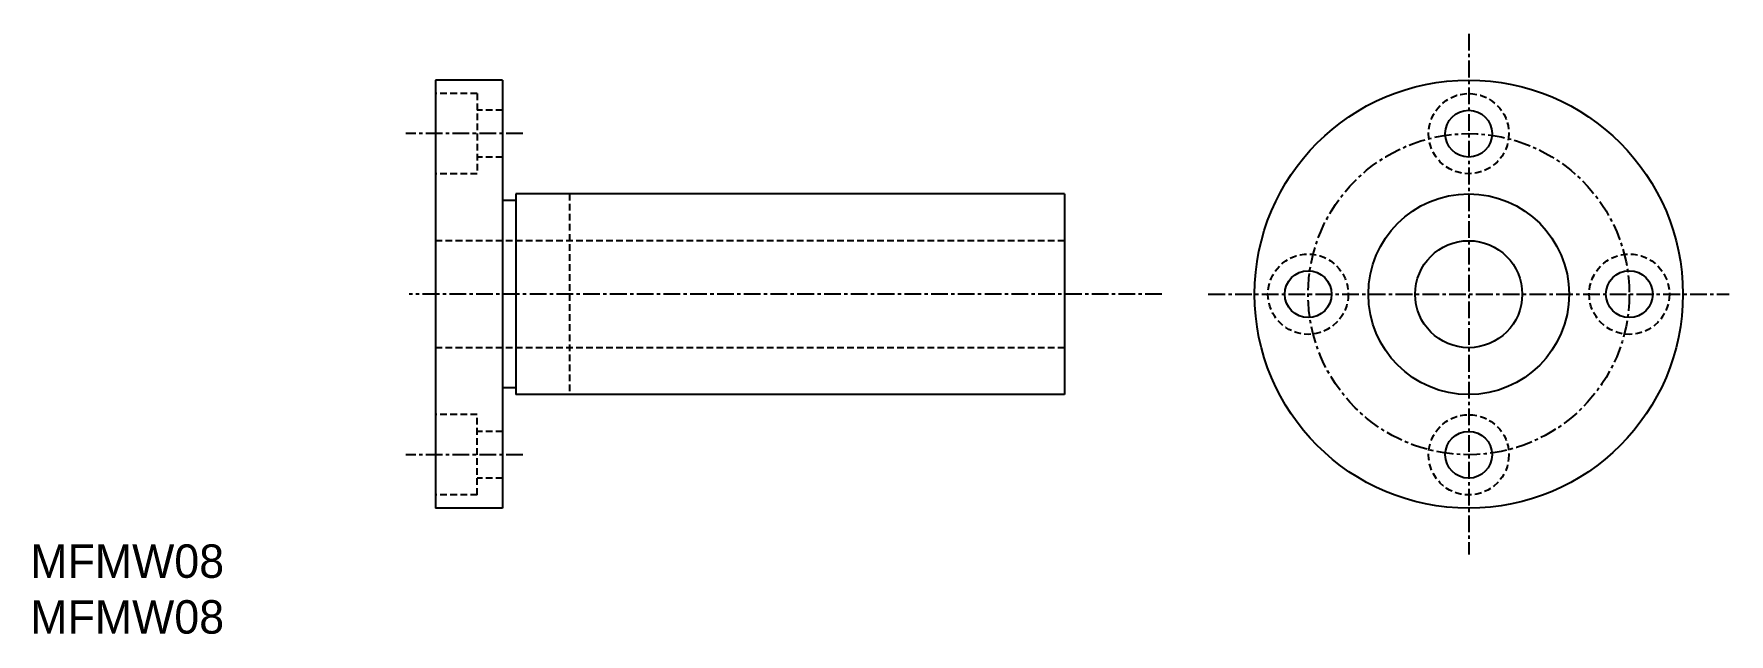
# Model space of a CAD drawing. Extents: x 10 to 137, y 10 to 55.
import ezdxf

# ---------------------------------------------------------------- set-up
doc = ezdxf.new("R2010")
doc.units = 0
doc.linetypes.add('CENTER', pattern=[2, 1.25, -0.25, 0.25, -0.25])
doc.linetypes.add('DASHED', pattern=[0.75, 0.5, -0.25])
doc.layers.get('0').update_dxf_attribs({"linetype": 'CONTINUOUS'})
doc.layers.add('CENTER', color=1, linetype='CENTER')

msp = doc.modelspace()

# ---------------------------------------------------------------- linework, layer by layer
at = {"color": 7, "linetype": 'CONTINUOUS'}
for p, q in [((40.29, 51.37), (40.29, 19.37)), ((45.29, 51.37), (40.29, 51.37)), ((45.29, 51.37), (45.29, 19.37)), ((46.29, 42.37), (45.29, 42.37)), ((46.29, 42.87), (46.29, 27.87)), ((87.29, 42.87), (46.29, 42.87)), ((87.29, 42.87), (87.29, 27.87)), ((46.29, 28.37), (45.29, 28.37)), ((87.29, 27.87), (46.29, 27.87)), ((45.29, 19.37), (40.29, 19.37))]:
    msp.add_line(p, q, dxfattribs=at)
at = {"color": 3, "linetype": 'DASHED'}
for p, q in [((43.39, 50.37), (40.29, 50.37)), ((43.39, 50.37), (43.39, 44.37)), ((45.29, 49.12), (43.39, 49.12)), ((45.29, 45.62), (43.39, 45.62)), ((43.39, 44.37), (40.29, 44.37)), ((50.29, 42.87), (50.29, 27.87)), ((87.29, 39.37), (40.29, 39.37)), ((87.29, 31.37), (40.29, 31.37)), ((43.39, 26.37), (40.29, 26.37)), ((43.39, 20.37), (43.39, 26.37)), ((45.29, 25.12), (43.39, 25.12)), ((45.29, 21.62), (43.39, 21.62)), ((43.39, 20.37), (40.29, 20.37))]:
    msp.add_line(p, q, dxfattribs=at)
at = {"color": 7, "linetype": 'CONTINUOUS'}
for centre, radius in [((117.49, 35.37), 16), ((117.49, 47.37), 1.75), ((117.49, 35.37), 7.5), ((117.49, 35.37), 4), ((105.49, 35.37), 1.75), ((129.49, 35.37), 1.75), ((117.49, 23.37), 1.75)]:
    msp.add_circle(centre, radius, dxfattribs=at)
at = {"color": 3, "linetype": 'DASHED'}
for centre in [(117.49, 47.37), (105.49, 35.37), (129.49, 35.37), (117.49, 23.37)]:
    msp.add_circle(centre, 3, dxfattribs=at)
at = {"layer": 'CENTER', "color": 1, "linetype": 'CENTER'}
for p, q in [((117.49, 54.83), (117.49, 15.91)), ((46.81, 47.37), (38.06, 47.37)), ((94.57, 35.37), (38.32, 35.37)), ((98.03, 35.37), (136.95, 35.37)), ((46.81, 23.37), (38.06, 23.37))]:
    msp.add_line(p, q, dxfattribs=at)
msp.add_circle((117.49, 35.37), 12, dxfattribs=at)

# ---------------------------------------------------------------- texts
at = {"color": 7, "linetype": 'CONTINUOUS'}
for p in [(10, 14.17), (10, 10)]:
    msp.add_text('MFMW08', height=2.5, dxfattribs=at).set_placement(p)

doc.saveas('drawing.dxf')
